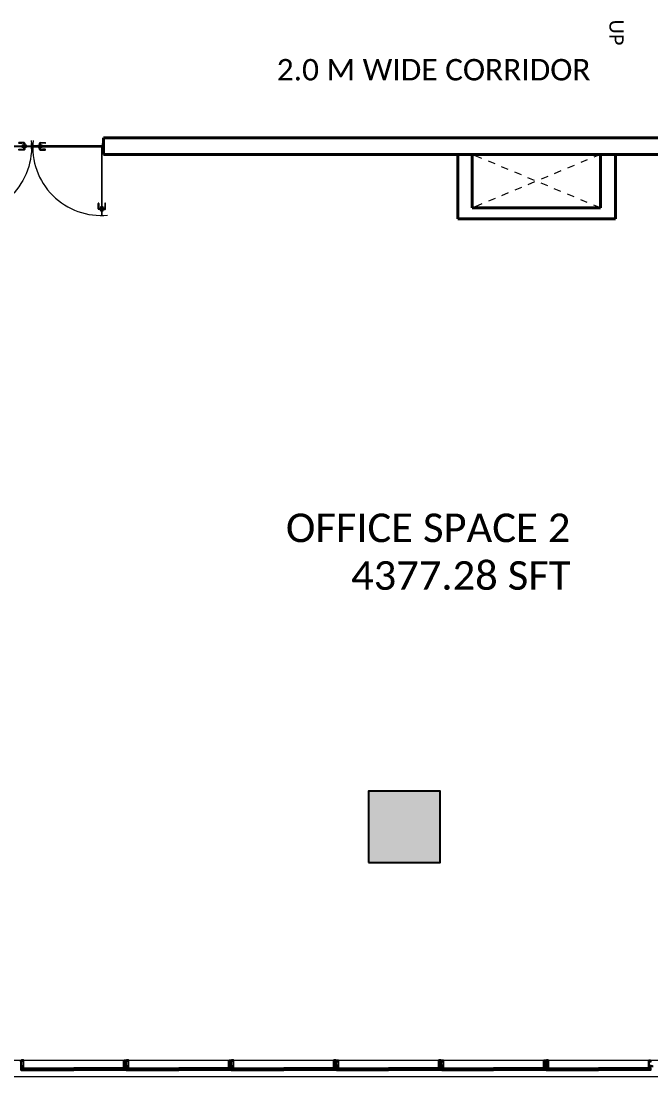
# Model space of a CAD drawing. Header units: metres. Extents: x -224 to -134.4, y 547 to 608.8.
# Drawn here: x -183.68 to -174.86, y 562.47 to 577.24 of the extents above; entities that cross this region are included whole.
import ezdxf

# ---------------------------------------------------------------- set-up
doc = ezdxf.new("R2010")
doc.units = ezdxf.units.M
doc.header["$MEASUREMENT"] = 0
for name, pattern in [('07 - FIRST FLOOR - NAKSHTRA$0$HIDDEN', [0.375, 0.25, -0.125]), ('CENTER', [50.8, 31.75, -6.35, 6.35, -6.35]), ('HIDDEN', [0.375, 0.25, -0.125])]:
    doc.linetypes.add(name, pattern=pattern)
for name, color, linetype, lineweight in [('06-11-2019 CRUX', 3, 'Continuous', 0), ('A - WALLS', 7, 'Continuous', 40), ('A-SELL', 8, 'Continuous', 0), ('CRUX- COLUMN', 6, 'Continuous', 25), ('L - HIDDEN LINE', 8, '07 - FIRST FLOOR - NAKSHTRA$0$HIDDEN', 0), ('LS - GLASS DOOR', 5, 'Continuous', 15)]:
    doc.layers.add(name, color=color, linetype=linetype, lineweight=lineweight)
for name, color, linetype in [('A - DOOR', 5, 'Continuous'), ('A -TEXT', 236, 'Continuous'), ('An Alum', 11, 'Continuous'), ('An Center Line', 1, 'CENTER'), ('An Extra', 8, 'Continuous'), ('An Glass', 5, 'Continuous'), ('GLASS', 142, 'Continuous')]:
    doc.layers.add(name, color=color, linetype=linetype)
doc.styles.get("Standard").update_dxf_attribs({"font": 'arial.ttf'})

# ---------------------------------------------------------------- blocks, each defined once
blk = doc.blocks.new('glass door')
at = {"layer": 'LS - GLASS DOOR'}
for p, q in [((-9506.21, -1708.84, 0), (-9506.71, -1708.84, 0)), ((-9506.71, -1708.84, 0), (-9506.71, -1747.84, 0)), ((-9506.21, -1747.84, 0), (-9506.21, -1708.84, 0)), ((-9508.54, -1712.56, 0), (-9508.54, -1715.51, 0)), ((-9508.27, -1712.29, 0), (-9507.37, -1712.29, 0)), ((-9507.31, -1712.26, 0), (-9508.24, -1712.26, 0)), ((-9508.15, -1715.51, 0), (-9508.15, -1713.96, 0)), ((-9507.67, -1712.84, 0), (-9507.31, -1712.84, 0)), ((-9507.63, -1712.78, 0), (-9507.37, -1712.78, 0)), ((-9507.28, -1712.14, 0), (-9507.28, -1712.95, 0)), ((-9507.28, -1712.81, 0), (-9507.28, -1712.29, 0)), ((-9507.19, -1712.1, 0), (-9507.23, -1712.1, 0)), ((-9507.23, -1713, 0), (-9507.19, -1713, 0)), ((-9507.19, -1711.57, 0), (-9507.19, -1713.61, 0)), ((-9507.19, -1713, 0), (-9507.19, -1712.1, 0)), ((-9506.71, -1711.5, 0), (-9507.11, -1711.5, 0)), ((-9507.11, -1713.69, 0), (-9506.71, -1713.69, 0)), ((-9506.71, -1713.69, 0), (-9506.71, -1711.5, 0)), ((-9506.21, -1713.69, 0), (-9506.21, -1711.5, 0)), ((-9506.21, -1711.5, 0), (-9505.8, -1711.5, 0)), ((-9505.8, -1713.69, 0), (-9506.21, -1713.69, 0)), ((-9505.73, -1711.57, 0), (-9505.73, -1713.61, 0)), ((-9505.73, -1713, 0), (-9505.73, -1712.1, 0)), ((-9505.73, -1712.1, 0), (-9505.68, -1712.1, 0)), ((-9505.68, -1713, 0), (-9505.73, -1713, 0)), ((-9505.64, -1712.14, 0), (-9505.64, -1712.95, 0)), ((-9505.64, -1712.81, 0), (-9505.64, -1712.29, 0)), ((-9505.61, -1712.26, 0), (-9504.68, -1712.26, 0)), ((-9505.24, -1712.84, 0), (-9505.61, -1712.84, 0)), ((-9504.65, -1712.29, 0), (-9505.55, -1712.29, 0)), ((-9505.28, -1712.78, 0), (-9505.55, -1712.78, 0)), ((-9504.77, -1715.51, 0), (-9504.77, -1713.96, 0)), ((-9504.38, -1712.56, 0), (-9504.38, -1715.51, 0)), ((-9467.71, -1747.34, 0), (-9506.71, -1747.34, 0)), ((-9506.71, -1747.84, 0), (-9467.71, -1747.84, 0)), ((-9471.78, -1745.51, 0), (-9474.73, -1745.51, 0)), ((-9474.73, -1745.9, 0), (-9473.18, -1745.9, 0)), ((-9474.73, -1749.28, 0), (-9473.18, -1749.28, 0)), ((-9471.78, -1749.67, 0), (-9474.73, -1749.67, 0)), ((-9472.91, -1746.94, 0), (-9472.91, -1747.34, 0)), ((-9472.91, -1747.34, 0), (-9470.72, -1747.34, 0)), ((-9472.91, -1747.84, 0), (-9470.72, -1747.84, 0)), ((-9472.91, -1748.25, 0), (-9472.91, -1747.84, 0)), ((-9470.79, -1746.86, 0), (-9472.83, -1746.86, 0)), ((-9470.79, -1748.32, 0), (-9472.83, -1748.32, 0)), ((-9472.22, -1746.82, 0), (-9472.22, -1746.86, 0)), ((-9472.22, -1746.86, 0), (-9471.32, -1746.86, 0)), ((-9472.22, -1748.32, 0), (-9471.32, -1748.32, 0)), ((-9472.22, -1748.37, 0), (-9472.22, -1748.32, 0)), ((-9471.36, -1746.77, 0), (-9472.17, -1746.77, 0)), ((-9471.36, -1748.41, 0), (-9472.17, -1748.41, 0)), ((-9472.06, -1746.38, 0), (-9472.06, -1746.74, 0)), ((-9472.06, -1748.81, 0), (-9472.06, -1748.44, 0)), ((-9472.03, -1746.77, 0), (-9471.51, -1746.77, 0)), ((-9472.03, -1748.41, 0), (-9471.51, -1748.41, 0)), ((-9472, -1746.42, 0), (-9472, -1746.68, 0)), ((-9472, -1748.77, 0), (-9472, -1748.5, 0)), ((-9471.51, -1745.78, 0), (-9471.51, -1746.68, 0)), ((-9471.51, -1749.4, 0), (-9471.51, -1748.5, 0)), ((-9471.48, -1746.74, 0), (-9471.48, -1745.81, 0)), ((-9471.48, -1748.44, 0), (-9471.48, -1749.37, 0)), ((-9471.32, -1746.86, 0), (-9471.32, -1746.82, 0)), ((-9471.32, -1748.32, 0), (-9471.32, -1748.37, 0)), ((-9470.72, -1747.34, 0), (-9470.72, -1746.94, 0)), ((-9470.72, -1747.84, 0), (-9470.72, -1748.25, 0))]:
    blk.add_line(p, q, dxfattribs=at)
at = {"layer": 'LS - GLASS DOOR', "elevation": 0}
for points in [[(-9506.71, -1746.2), (-9507.41, -1746.2), (-9507.41, -1749.2), (-9506.71, -1749.2)], [(-9467.71, -1746.2), (-9467.01, -1746.2), (-9467.01, -1749.2), (-9467.71, -1749.2)]]:
    blk.add_lwpolyline(points, close=True, dxfattribs=at)
at = {"layer": 'LS - GLASS DOOR'}
for centre, radius, start, end in [((-9505.96, -1747.09, 0), 38.25, 354.37373, 95.62627), ((-9508.24, -1712.56, 0), 0.3, 90, 180), ((-9508.27, -1712.56, 0), 0.27, 90, 180), ((-9508.34, -1715.51, 0), 0.195, 180, 0), ((-9507.63, -1713.46, 0), 0.681, 90, 216.73871), ((-9507.67, -1713.48, 0), 0.637, 90, 217.77824), ((-9508.3, -1713.96, 0), 0.15, 0, 37.77824), ((-9508.3, -1713.96, 0), 0.15, 360, 36.73871), ((-9507.37, -1712.38, 0), 0.09, 0, 90), ((-9507.37, -1712.69, 0), 0.09, 270, 0), ((-9507.31, -1712.29, 0), 0.03, 0, 90), ((-9507.31, -1712.81, 0), 0.03, 270, 360), ((-9507.23, -1712.14, 0), 0.045, 90, 180), ((-9507.23, -1712.95, 0), 0.045, 180, 270), ((-9507.11, -1711.57, 0), 0.075, 90, 180), ((-9507.11, -1713.61, 0), 0.075, 180, 270), ((-9505.8, -1711.57, 0), 0.075, 0, 90), ((-9505.8, -1713.61, 0), 0.075, 270, 0), ((-9505.68, -1712.14, 0), 0.045, 360, 90), ((-9505.68, -1712.95, 0), 0.045, 270, 0), ((-9505.61, -1712.29, 0), 0.03, 90, 180), ((-9505.55, -1712.38, 0), 0.09, 90, 180), ((-9505.55, -1712.69, 0), 0.09, 180, 270), ((-9505.61, -1712.81, 0), 0.03, 180, 270), ((-9505.28, -1713.46, 0), 0.681, 323.26129, 90), ((-9505.24, -1713.48, 0), 0.637, 322.22176, 90), ((-9504.62, -1713.96, 0), 0.15, 142.22176, 180), ((-9504.62, -1713.96, 0), 0.15, 143.26129, 180), ((-9504.57, -1715.51, 0), 0.195, 180, 360), ((-9504.68, -1712.56, 0), 0.3, 360, 90), ((-9504.65, -1712.56, 0), 0.27, 360, 90), ((-9474.73, -1745.71, 0), 0.195, 90, 270), ((-9474.73, -1749.48, 0), 0.195, 90, 270), ((-9473.18, -1745.75, 0), 0.15, 270, 307.77824), ((-9473.18, -1745.75, 0), 0.15, 270, 306.73871), ((-9473.18, -1749.43, 0), 0.15, 52.22176, 90), ((-9473.18, -1749.43, 0), 0.15, 53.26129, 90), ((-9472.7, -1746.38, 0), 0.637, 0, 127.77824), ((-9472.68, -1746.42, 0), 0.681, 0, 126.73871), ((-9472.68, -1748.77, 0), 0.681, 233.26129, 360), ((-9472.7, -1748.81, 0), 0.637, 232.22176, 360), ((-9472.83, -1746.94, 0), 0.075, 90, 180), ((-9472.83, -1748.25, 0), 0.075, 180, 270), ((-9472.17, -1746.82, 0), 0.045, 90, 180), ((-9472.17, -1748.37, 0), 0.045, 180, 270), ((-9472.03, -1746.74, 0), 0.03, 180, 270), ((-9472.03, -1748.44, 0), 0.03, 90, 180), ((-9471.91, -1746.68, 0), 0.09, 180, 270), ((-9471.91, -1748.5, 0), 0.09, 90, 180), ((-9471.78, -1745.81, 0), 0.3, 0, 90), ((-9471.78, -1745.78, 0), 0.27, 0, 90), ((-9471.78, -1749.37, 0), 0.3, 270, 360), ((-9471.78, -1749.4, 0), 0.27, 270, 360), ((-9471.6, -1746.68, 0), 0.09, 270, 0), ((-9471.6, -1748.5, 0), 0.09, 0, 90), ((-9471.51, -1746.74, 0), 0.03, 270, 0), ((-9471.51, -1748.44, 0), 0.03, 360, 90), ((-9471.36, -1746.82, 0), 0.045, 0, 90), ((-9471.36, -1748.37, 0), 0.045, 270, 360), ((-9470.79, -1746.94, 0), 0.075, 360, 90), ((-9470.79, -1748.25, 0), 0.075, 270, 0)]:
    blk.add_arc(centre, radius, start, end, dxfattribs=at)
blk = doc.blocks.new('A$C57D73779')
at = {"layer": 'CRUX- COLUMN'}
h = blk.add_hatch(color=129, dxfattribs=at)
h.dxf.hatch_style = 1
h.paths.add_polyline_path([(11.049, -25.071), (11.049, -26.071), (12.049, -26.071), (12.049, -25.071)])
blk.add_lwpolyline([(11.049, -26.071), (12.049, -26.071), (12.049, -25.071), (11.049, -25.071)], close=True, dxfattribs=at)
blk = doc.blocks.new('ffgffg')
at = {"color": 8}
for p, q in [((-185.132, 328.701), (-185.13, 328.701)), ((-185.13, 328.708), (-185.113, 328.708)), ((-185.113, 328.701), (-185.111, 328.701)), ((-183.623, 328.701), (-183.624, 328.701)), ((-183.605, 328.708), (-183.623, 328.708)), ((-183.604, 328.701), (-183.605, 328.701)), ((-182.153, 328.701), (-182.154, 328.701)), ((-182.135, 328.708), (-182.153, 328.708)), ((-182.134, 328.701), (-182.135, 328.701)), ((-180.722, 328.701), (-180.721, 328.701)), ((-180.721, 328.708), (-180.703, 328.708)), ((-180.703, 328.701), (-180.702, 328.701)), ((-179.252, 328.701), (-179.251, 328.701)), ((-179.251, 328.708), (-179.233, 328.708)), ((-179.233, 328.701), (-179.232, 328.701)), ((-177.782, 328.701), (-177.781, 328.701)), ((-177.781, 328.708), (-177.763, 328.708)), ((-177.763, 328.701), (-177.762, 328.701))]:
    blk.add_line(p, q, dxfattribs=at)
for points in [[(-185.111, 328.701), (-185.111, 328.71), (-185.132, 328.71), (-185.132, 328.701)], [(-185.113, 328.701), (-185.113, 328.709), (-185.13, 328.709), (-185.13, 328.701)], [(-183.624, 328.701), (-183.624, 328.71), (-183.604, 328.71), (-183.604, 328.701)], [(-183.623, 328.701), (-183.623, 328.709), (-183.605, 328.709), (-183.605, 328.701)], [(-182.154, 328.701), (-182.154, 328.71), (-182.134, 328.71), (-182.134, 328.701)], [(-182.153, 328.701), (-182.153, 328.709), (-182.135, 328.709), (-182.135, 328.701)], [(-180.702, 328.701), (-180.702, 328.71), (-180.722, 328.71), (-180.722, 328.701)], [(-180.703, 328.701), (-180.703, 328.709), (-180.721, 328.709), (-180.721, 328.701)], [(-179.232, 328.701), (-179.232, 328.71), (-179.252, 328.71), (-179.252, 328.701)], [(-179.233, 328.701), (-179.233, 328.709), (-179.251, 328.709), (-179.251, 328.701)], [(-177.762, 328.701), (-177.762, 328.71), (-177.782, 328.71), (-177.782, 328.701)], [(-177.763, 328.701), (-177.763, 328.709), (-177.781, 328.709), (-177.781, 328.701)]]:
    blk.add_lwpolyline(points, dxfattribs=at)
at = {"layer": 'An Alum', "color": 8, "linetype": 'HIDDEN', "ltscale": 25}
for p, q in [((-186.541, 328.609), (-185.838, 328.609)), ((-186.541, 328.606), (-185.838, 328.606)), ((-185.103, 328.609), (-185.838, 328.609)), ((-185.103, 328.606), (-185.838, 328.606)), ((-185.071, 328.609), (-184.368, 328.609)), ((-185.071, 328.606), (-184.368, 328.606)), ((-183.664, 328.609), (-184.368, 328.609)), ((-183.664, 328.606), (-184.368, 328.606)), ((-183.601, 328.609), (-182.898, 328.609)), ((-183.601, 328.606), (-182.898, 328.606)), ((-182.194, 328.609), (-182.898, 328.609)), ((-182.194, 328.606), (-182.898, 328.606)), ((-182.131, 328.609), (-181.428, 328.609)), ((-182.131, 328.606), (-181.428, 328.606)), ((-180.693, 328.609), (-181.428, 328.609)), ((-180.693, 328.606), (-181.428, 328.606)), ((-180.661, 328.609), (-179.958, 328.609)), ((-180.661, 328.606), (-179.958, 328.606)), ((-179.223, 328.609), (-179.958, 328.609)), ((-179.223, 328.606), (-179.958, 328.606)), ((-179.191, 328.609), (-178.488, 328.609)), ((-179.191, 328.606), (-178.488, 328.606)), ((-177.753, 328.609), (-178.488, 328.609)), ((-177.753, 328.606), (-178.488, 328.606))]:
    blk.add_line(p, q, dxfattribs=at)
at = {"layer": 'An Alum', "color": 8, "ltscale": 25}
for p, q in [((-186.541, 328.607), (-185.838, 328.607)), ((-185.103, 328.607), (-185.838, 328.607)), ((-185.071, 328.607), (-184.368, 328.607)), ((-183.664, 328.607), (-184.368, 328.607)), ((-183.601, 328.607), (-182.898, 328.607)), ((-182.194, 328.607), (-182.898, 328.607)), ((-182.131, 328.607), (-181.428, 328.607)), ((-180.693, 328.607), (-181.428, 328.607)), ((-180.661, 328.607), (-179.958, 328.607)), ((-179.223, 328.607), (-179.958, 328.607)), ((-179.191, 328.607), (-178.488, 328.607)), ((-177.753, 328.607), (-178.488, 328.607))]:
    blk.add_line(p, q, dxfattribs=at)
at = {"layer": 'An Alum', "color": 8}
for points in [[(-186.576, 328.708), (-186.554, 328.708, -0.414214), (-186.552, 328.706), (-186.552, 328.704, -0.414214), (-186.553, 328.704), (-186.555, 328.704, -0.414214), (-186.555, 328.704), (-186.555, 328.705, -0.483507), (-186.555, 328.705), (-186.554, 328.705, 0.487733), (-186.554, 328.705), (-186.554, 328.706), (-186.56, 328.706), (-186.56, 328.705, 0.487733), (-186.56, 328.705), (-186.559, 328.705, -0.483507), (-186.558, 328.705), (-186.558, 328.704, -0.414214), (-186.559, 328.704), (-186.561, 328.704, -0.414214), (-186.562, 328.704), (-186.562, 328.706, 0.414214), (-186.562, 328.706), (-186.58, 328.706, -0.414214)], [(-186.593, 328.636), (-186.561, 328.636), (-186.561, 328.639, -0.414214), (-186.561, 328.639), (-186.559, 328.639, -0.414214), (-186.558, 328.639), (-186.558, 328.638, -0.4835), (-186.559, 328.638), (-186.56, 328.638, 0.485622), (-186.56, 328.638), (-186.56, 328.636), (-186.554, 328.636), (-186.554, 328.638, 0.487733), (-186.554, 328.638), (-186.555, 328.638, -0.4835), (-186.555, 328.638), (-186.555, 328.639, -0.414214), (-186.555, 328.639), (-186.553, 328.639, -0.414214), (-186.552, 328.638), (-186.552, 328.632, -0.414214), (-186.553, 328.631), (-186.555, 328.631, -0.414214), (-186.555, 328.632), (-186.555, 328.632, -0.4835), (-186.555, 328.633), (-186.554, 328.632, 0.487733), (-186.554, 328.633), (-186.554, 328.634), (-186.56, 328.634), (-186.56, 328.633, 0.485614), (-186.56, 328.632), (-186.559, 328.633, -0.4835), (-186.558, 328.632), (-186.558, 328.632, -0.414214), (-186.559, 328.631), (-186.561, 328.631, -0.414214), (-186.561, 328.632), (-186.561, 328.634), (-186.601, 328.634, 0.414214)], [(-185.114, 328.61), (-185.114, 328.614), (-185.11, 328.614, -0.414214), (-185.109, 328.614), (-185.109, 328.612, -0.414214), (-185.11, 328.612), (-185.111, 328.612, -0.414214), (-185.111, 328.612), (-185.111, 328.613), (-185.113, 328.613, 0.414214), (-185.113, 328.613), (-185.113, 328.609, 0.414214), (-185.113, 328.609), (-185.111, 328.609), (-185.111, 328.61, -0.414214), (-185.111, 328.61), (-185.11, 328.61, -0.414214), (-185.109, 328.609), (-185.109, 328.58), (-185.11, 328.58), (-185.111, 328.607), (-185.111, 328.607), (-185.133, 328.607), (-185.133, 328.607, -1), (-185.134, 328.607), (-185.134, 328.715, -0.414214), (-185.133, 328.715), (-185.108, 328.715, -0.414214), (-185.107, 328.715), (-185.107, 328.709, 0.414214), (-185.106, 328.708), (-185.084, 328.708, -0.414214), (-185.082, 328.706), (-185.082, 328.704, -0.414214), (-185.083, 328.704), (-185.085, 328.704, -0.414214), (-185.086, 328.704), (-185.086, 328.705, -0.483507), (-185.085, 328.705), (-185.084, 328.705, 0.487733), (-185.084, 328.705), (-185.084, 328.706), (-185.09, 328.706), (-185.09, 328.705, 0.487733), (-185.09, 328.705), (-185.089, 328.705, -0.483507), (-185.088, 328.705), (-185.088, 328.704, -0.414214), (-185.089, 328.704), (-185.091, 328.704, -0.414214), (-185.092, 328.704), (-185.092, 328.706, 0.414214), (-185.092, 328.706), (-185.11, 328.706, -0.414214), (-185.111, 328.707), (-185.111, 328.709, 0.414214), (-185.112, 328.71), (-185.132, 328.71, 0.414214), (-185.132, 328.71), (-185.132, 328.688), (-185.133, 328.688), (-185.132, 328.687), (-185.132, 328.652), (-185.133, 328.652), (-185.132, 328.651), (-185.132, 328.638, 0.414214), (-185.132, 328.637), (-185.124, 328.637), (-185.123, 328.636), (-185.091, 328.636), (-185.091, 328.639, -0.414214), (-185.091, 328.639), (-185.089, 328.639, -0.414214), (-185.088, 328.639), (-185.088, 328.638, -0.4835), (-185.089, 328.638), (-185.09, 328.638, 0.485622), (-185.09, 328.638), (-185.09, 328.636), (-185.084, 328.636), (-185.084, 328.638, 0.487733), (-185.084, 328.638), (-185.085, 328.638, -0.4835), (-185.086, 328.638), (-185.086, 328.639, -0.414214), (-185.085, 328.639), (-185.083, 328.639, -0.414214), (-185.082, 328.638), (-185.082, 328.632, -0.414214), (-185.083, 328.631), (-185.085, 328.631, -0.414214), (-185.086, 328.632), (-185.086, 328.632, -0.4835), (-185.085, 328.633), (-185.084, 328.632, 0.487733), (-185.084, 328.633), (-185.084, 328.634), (-185.09, 328.634), (-185.09, 328.633, 0.485614), (-185.09, 328.632), (-185.089, 328.633, -0.4835), (-185.088, 328.632), (-185.088, 328.632, -0.414214), (-185.089, 328.631), (-185.091, 328.631, -0.414214), (-185.091, 328.632), (-185.091, 328.634), (-185.132, 328.634, 0.414214), (-185.132, 328.634), (-185.132, 328.62), (-185.133, 328.62), (-185.132, 328.619), (-185.132, 328.61), (-185.114, 328.61)], [(-183.621, 328.61), (-183.621, 328.614), (-183.626, 328.614, 0.414214), (-183.626, 328.614), (-183.626, 328.612, 0.414214), (-183.626, 328.612), (-183.625, 328.612, 0.414214), (-183.625, 328.612), (-183.625, 328.613), (-183.623, 328.613, -0.414214), (-183.622, 328.613), (-183.622, 328.609, -0.414214), (-183.623, 328.609), (-183.625, 328.609), (-183.625, 328.61, 0.414214), (-183.625, 328.61), (-183.626, 328.61, 0.414214), (-183.626, 328.609), (-183.626, 328.58), (-183.625, 328.58), (-183.625, 328.607), (-183.625, 328.607), (-183.602, 328.607), (-183.602, 328.607, 1), (-183.601, 328.607), (-183.601, 328.715, 0.414214), (-183.602, 328.715), (-183.627, 328.715, 0.414214), (-183.628, 328.715), (-183.628, 328.709, -0.414214), (-183.629, 328.708), (-183.651, 328.708, 0.414214), (-183.653, 328.706), (-183.653, 328.704, 0.414214), (-183.653, 328.704), (-183.65, 328.704, 0.414214), (-183.65, 328.704), (-183.65, 328.705, 0.483507), (-183.65, 328.705), (-183.651, 328.705, -0.487733), (-183.652, 328.705), (-183.652, 328.706), (-183.645, 328.706), (-183.645, 328.705, -0.487733), (-183.646, 328.705), (-183.647, 328.705, 0.483507), (-183.647, 328.705), (-183.647, 328.704, 0.414214), (-183.647, 328.704), (-183.644, 328.704, 0.414214), (-183.644, 328.704), (-183.644, 328.706, -0.414214), (-183.643, 328.706), (-183.626, 328.706, 0.414214), (-183.625, 328.707), (-183.625, 328.709, -0.414214), (-183.624, 328.71), (-183.604, 328.71, -0.414214), (-183.603, 328.71), (-183.603, 328.688), (-183.603, 328.688), (-183.603, 328.687), (-183.603, 328.652), (-183.603, 328.652), (-183.603, 328.651), (-183.603, 328.638, -0.414214), (-183.604, 328.637), (-183.612, 328.637), (-183.612, 328.636), (-183.644, 328.636), (-183.644, 328.639, 0.414214), (-183.644, 328.639), (-183.647, 328.639, 0.414214), (-183.647, 328.639), (-183.647, 328.638, 0.4835), (-183.647, 328.638), (-183.646, 328.638, -0.485622), (-183.645, 328.638), (-183.645, 328.636), (-183.652, 328.636), (-183.652, 328.638, -0.487733), (-183.651, 328.638), (-183.65, 328.638, 0.4835), (-183.65, 328.638), (-183.65, 328.639, 0.414214), (-183.65, 328.639), (-183.652, 328.639, 0.414214), (-183.653, 328.638), (-183.653, 328.632, 0.414214), (-183.652, 328.631), (-183.65, 328.631, 0.414214), (-183.65, 328.632), (-183.65, 328.632, 0.4835), (-183.65, 328.633), (-183.651, 328.632, -0.487733), (-183.652, 328.633), (-183.652, 328.634), (-183.645, 328.634), (-183.645, 328.633, -0.485614), (-183.646, 328.632), (-183.647, 328.633, 0.4835), (-183.647, 328.632), (-183.647, 328.632, 0.414214), (-183.647, 328.631), (-183.644, 328.631, 0.414214), (-183.644, 328.632), (-183.644, 328.634), (-183.604, 328.634, -0.414214), (-183.603, 328.634), (-183.603, 328.62), (-183.603, 328.62), (-183.603, 328.619), (-183.603, 328.61), (-183.621, 328.61)], [(-182.152, 328.61), (-182.152, 328.614), (-182.156, 328.614, 0.414214), (-182.156, 328.614), (-182.156, 328.612, 0.414214), (-182.156, 328.612), (-182.155, 328.612, 0.414214), (-182.155, 328.612), (-182.155, 328.613), (-182.153, 328.613, -0.414214), (-182.152, 328.613), (-182.152, 328.609, -0.414214), (-182.153, 328.609), (-182.155, 328.609), (-182.155, 328.61, 0.414214), (-182.155, 328.61), (-182.156, 328.61, 0.414214), (-182.156, 328.609), (-182.156, 328.58), (-182.155, 328.58), (-182.155, 328.607), (-182.155, 328.607), (-182.132, 328.607), (-182.132, 328.607, 1), (-182.131, 328.607), (-182.131, 328.715, 0.414214), (-182.132, 328.715), (-182.157, 328.715, 0.414214), (-182.158, 328.715), (-182.158, 328.709, -0.414214), (-182.159, 328.708), (-182.181, 328.708, 0.414214), (-182.183, 328.706), (-182.183, 328.704, 0.414214), (-182.183, 328.704), (-182.18, 328.704, 0.414214), (-182.18, 328.704), (-182.18, 328.705, 0.483507), (-182.18, 328.705), (-182.182, 328.705, -0.487733), (-182.182, 328.705), (-182.182, 328.706), (-182.175, 328.706), (-182.175, 328.705, -0.487733), (-182.176, 328.705), (-182.177, 328.705, 0.483507), (-182.177, 328.705), (-182.177, 328.704, 0.414214), (-182.177, 328.704), (-182.174, 328.704, 0.414214), (-182.174, 328.704), (-182.174, 328.706, -0.414214), (-182.173, 328.706), (-182.156, 328.706, 0.414214), (-182.155, 328.707), (-182.155, 328.709, -0.414214), (-182.154, 328.71), (-182.134, 328.71, -0.414214), (-182.134, 328.71), (-182.134, 328.688), (-182.133, 328.688), (-182.134, 328.687), (-182.134, 328.652), (-182.133, 328.652), (-182.134, 328.651), (-182.134, 328.638, -0.414214), (-182.134, 328.637), (-182.142, 328.637), (-182.143, 328.636), (-182.174, 328.636), (-182.174, 328.639, 0.414214), (-182.175, 328.639), (-182.177, 328.639, 0.414214), (-182.177, 328.639), (-182.177, 328.638, 0.4835), (-182.177, 328.638), (-182.176, 328.638, -0.485622), (-182.175, 328.638), (-182.175, 328.636), (-182.182, 328.636), (-182.182, 328.638, -0.487733), (-182.182, 328.638), (-182.18, 328.638, 0.4835), (-182.18, 328.638), (-182.18, 328.639, 0.414214), (-182.18, 328.639), (-182.182, 328.639, 0.414214), (-182.183, 328.638), (-182.183, 328.632, 0.414214), (-182.182, 328.631), (-182.18, 328.631, 0.414214), (-182.18, 328.632), (-182.18, 328.632, 0.4835), (-182.18, 328.633), (-182.182, 328.632, -0.487733), (-182.182, 328.633), (-182.182, 328.634), (-182.175, 328.634), (-182.175, 328.633, -0.485614), (-182.176, 328.632), (-182.177, 328.633, 0.4835), (-182.177, 328.632), (-182.177, 328.632, 0.414214), (-182.177, 328.631), (-182.175, 328.631, 0.414214), (-182.174, 328.632), (-182.174, 328.634), (-182.134, 328.634, -0.414214), (-182.134, 328.634), (-182.134, 328.62), (-182.133, 328.62), (-182.134, 328.619), (-182.134, 328.61), (-182.152, 328.61)], [(-180.704, 328.61), (-180.704, 328.614), (-180.7, 328.614, -0.414214), (-180.7, 328.614), (-180.7, 328.612, -0.414214), (-180.7, 328.612), (-180.701, 328.612, -0.414214), (-180.701, 328.612), (-180.701, 328.613), (-180.703, 328.613, 0.414214), (-180.703, 328.613), (-180.703, 328.609, 0.414214), (-180.703, 328.609), (-180.701, 328.609), (-180.701, 328.61, -0.414214), (-180.701, 328.61), (-180.7, 328.61, -0.414214), (-180.7, 328.609), (-180.7, 328.58), (-180.701, 328.58), (-180.701, 328.607), (-180.701, 328.607), (-180.724, 328.607), (-180.724, 328.607, -1), (-180.724, 328.607), (-180.724, 328.715, -0.414214), (-180.724, 328.715), (-180.698, 328.715, -0.414214), (-180.697, 328.715), (-180.697, 328.709, 0.414214), (-180.697, 328.708), (-180.674, 328.708, -0.414214), (-180.673, 328.706), (-180.673, 328.704, -0.414214), (-180.673, 328.704), (-180.675, 328.704, -0.414214), (-180.676, 328.704), (-180.676, 328.705, -0.483507), (-180.675, 328.705), (-180.674, 328.705, 0.487733), (-180.674, 328.705), (-180.674, 328.706), (-180.68, 328.706), (-180.68, 328.705, 0.487733), (-180.68, 328.705), (-180.679, 328.705, -0.483507), (-180.678, 328.705), (-180.678, 328.704, -0.414214), (-180.679, 328.704), (-180.682, 328.704, -0.414214), (-180.682, 328.704), (-180.682, 328.706, 0.414214), (-180.683, 328.706), (-180.7, 328.706, -0.414214), (-180.701, 328.707), (-180.701, 328.709, 0.414214), (-180.702, 328.71), (-180.722, 328.71, 0.414214), (-180.722, 328.71), (-180.722, 328.688), (-180.723, 328.688), (-180.722, 328.687), (-180.722, 328.652), (-180.723, 328.652), (-180.722, 328.651), (-180.722, 328.638, 0.414214), (-180.722, 328.637), (-180.714, 328.637), (-180.713, 328.636), (-180.682, 328.636), (-180.682, 328.639, -0.414214), (-180.681, 328.639), (-180.679, 328.639, -0.414214), (-180.678, 328.639), (-180.678, 328.638, -0.4835), (-180.679, 328.638), (-180.68, 328.638, 0.485622), (-180.68, 328.638), (-180.68, 328.636), (-180.674, 328.636), (-180.674, 328.638, 0.487733), (-180.674, 328.638), (-180.675, 328.638, -0.4835), (-180.676, 328.638), (-180.676, 328.639, -0.414214), (-180.675, 328.639), (-180.674, 328.639, -0.414214), (-180.673, 328.638), (-180.673, 328.632, -0.414214), (-180.674, 328.631), (-180.675, 328.631, -0.414214), (-180.676, 328.632), (-180.676, 328.632, -0.4835), (-180.675, 328.633), (-180.674, 328.632, 0.487733), (-180.674, 328.633), (-180.674, 328.634), (-180.68, 328.634), (-180.68, 328.633, 0.485614), (-180.68, 328.632), (-180.679, 328.633, -0.4835), (-180.678, 328.632), (-180.678, 328.632, -0.414214), (-180.679, 328.631), (-180.681, 328.631, -0.414214), (-180.682, 328.632), (-180.682, 328.634), (-180.722, 328.634, 0.414214), (-180.722, 328.634), (-180.722, 328.62), (-180.723, 328.62), (-180.722, 328.619), (-180.722, 328.61), (-180.704, 328.61)], [(-179.234, 328.61), (-179.234, 328.614), (-179.23, 328.614, -0.414214), (-179.23, 328.614), (-179.23, 328.612, -0.414214), (-179.23, 328.612), (-179.231, 328.612, -0.414214), (-179.231, 328.612), (-179.231, 328.613), (-179.233, 328.613, 0.414214), (-179.233, 328.613), (-179.233, 328.609, 0.414214), (-179.233, 328.609), (-179.231, 328.609), (-179.231, 328.61, -0.414214), (-179.231, 328.61), (-179.23, 328.61, -0.414214), (-179.23, 328.609), (-179.23, 328.58), (-179.231, 328.58), (-179.231, 328.607), (-179.231, 328.607), (-179.254, 328.607), (-179.254, 328.607, -1), (-179.255, 328.607), (-179.255, 328.715, -0.414214), (-179.254, 328.715), (-179.228, 328.715, -0.414214), (-179.227, 328.715), (-179.227, 328.709, 0.414214), (-179.227, 328.708), (-179.204, 328.708, -0.414214), (-179.203, 328.706), (-179.203, 328.704, -0.414214), (-179.203, 328.704), (-179.205, 328.704, -0.414214), (-179.206, 328.704), (-179.206, 328.705, -0.483507), (-179.206, 328.705), (-179.204, 328.705, 0.487733), (-179.204, 328.705), (-179.204, 328.706), (-179.21, 328.706), (-179.21, 328.705, 0.487733), (-179.21, 328.705), (-179.209, 328.705, -0.483507), (-179.209, 328.705), (-179.209, 328.704, -0.414214), (-179.209, 328.704), (-179.212, 328.704, -0.414214), (-179.212, 328.704), (-179.212, 328.706, 0.414214), (-179.213, 328.706), (-179.23, 328.706, -0.414214), (-179.231, 328.707), (-179.231, 328.709, 0.414214), (-179.232, 328.71), (-179.252, 328.71, 0.414214), (-179.252, 328.71), (-179.252, 328.688), (-179.253, 328.688), (-179.252, 328.687), (-179.252, 328.652), (-179.253, 328.652), (-179.252, 328.651), (-179.252, 328.638, 0.414214), (-179.252, 328.637), (-179.244, 328.637), (-179.243, 328.636), (-179.212, 328.636), (-179.212, 328.639, -0.414214), (-179.211, 328.639), (-179.209, 328.639, -0.414214), (-179.209, 328.639), (-179.209, 328.638, -0.4835), (-179.209, 328.638), (-179.21, 328.638, 0.485622), (-179.21, 328.638), (-179.21, 328.636), (-179.204, 328.636), (-179.204, 328.638, 0.487733), (-179.204, 328.638), (-179.206, 328.638, -0.4835), (-179.206, 328.638), (-179.206, 328.639, -0.414214), (-179.205, 328.639), (-179.204, 328.639, -0.414214), (-179.203, 328.638), (-179.203, 328.632, -0.414214), (-179.204, 328.631), (-179.205, 328.631, -0.414214), (-179.206, 328.632), (-179.206, 328.632, -0.4835), (-179.206, 328.633), (-179.204, 328.632, 0.487733), (-179.204, 328.633), (-179.204, 328.634), (-179.21, 328.634), (-179.21, 328.633, 0.485614), (-179.21, 328.632), (-179.209, 328.633, -0.4835), (-179.209, 328.632), (-179.209, 328.632, -0.414214), (-179.209, 328.631), (-179.211, 328.631, -0.414214), (-179.212, 328.632), (-179.212, 328.634), (-179.252, 328.634, 0.414214), (-179.252, 328.634), (-179.252, 328.62), (-179.253, 328.62), (-179.252, 328.619), (-179.252, 328.61), (-179.234, 328.61)], [(-177.764, 328.61), (-177.764, 328.614), (-177.76, 328.614, -0.414214), (-177.76, 328.614), (-177.76, 328.612, -0.414214), (-177.76, 328.612), (-177.761, 328.612, -0.414214), (-177.761, 328.612), (-177.761, 328.613), (-177.763, 328.613, 0.414214), (-177.763, 328.613), (-177.763, 328.609, 0.414214), (-177.763, 328.609), (-177.761, 328.609), (-177.761, 328.61, -0.414214), (-177.761, 328.61), (-177.76, 328.61, -0.414214), (-177.76, 328.609), (-177.76, 328.58), (-177.761, 328.58), (-177.761, 328.607), (-177.761, 328.607), (-177.784, 328.607), (-177.784, 328.607, -1), (-177.785, 328.607), (-177.785, 328.715, -0.414214), (-177.784, 328.715), (-177.758, 328.715, -0.414214), (-177.758, 328.715), (-177.758, 328.709, 0.414214), (-177.757, 328.708), (-177.735, 328.708, -0.414214)], [(-177.743, 328.706), (-177.76, 328.706, -0.414214), (-177.761, 328.707), (-177.761, 328.709, 0.414214), (-177.762, 328.71), (-177.782, 328.71, 0.414214), (-177.782, 328.71), (-177.782, 328.688), (-177.783, 328.688), (-177.782, 328.687), (-177.782, 328.652), (-177.783, 328.652), (-177.782, 328.651), (-177.782, 328.638, 0.414214), (-177.782, 328.637), (-177.774, 328.637), (-177.773, 328.636), (-177.742, 328.636)], [(-177.742, 328.634), (-177.782, 328.634, 0.414214), (-177.782, 328.634), (-177.782, 328.62), (-177.783, 328.62), (-177.782, 328.619), (-177.782, 328.61), (-177.764, 328.61)]]:
    blk.add_lwpolyline(points, format="xyb", dxfattribs=at)
for points in [[(-186.542, 328.607), (-186.542, 328.607, 1), (-186.541, 328.607), (-186.541, 328.715, 0.414214), (-186.542, 328.715), (-186.567, 328.715, 0.414214), (-186.568, 328.715), (-186.568, 328.711, 0.414214), (-186.568, 328.711), (-186.565, 328.711, 0.414214), (-186.565, 328.711), (-186.565, 328.712, 0.483507), (-186.565, 328.712), (-186.567, 328.711, -0.003419), (-186.567, 328.711), (-186.567, 328.711), (-186.567, 328.713), (-186.56, 328.713), (-186.56, 328.712, -0.487733), (-186.561, 328.711), (-186.562, 328.712, 0.483507), (-186.562, 328.712), (-186.562, 328.711, 0.414214), (-186.562, 328.711), (-186.559, 328.711, 0.414214), (-186.559, 328.711), (-186.559, 328.713, -0.414214), (-186.558, 328.713), (-186.544, 328.713, -0.414214), (-186.543, 328.713), (-186.543, 328.702, -0.414214), (-186.544, 328.702), (-186.565, 328.702, 0.065543), (-186.566, 328.701), (-186.567, 328.701, 1), (-186.567, 328.699), (-186.566, 328.699, -0.065543), (-186.565, 328.699), (-186.544, 328.699, -0.414214), (-186.543, 328.699), (-186.543, 328.688), (-186.543, 328.688), (-186.543, 328.687), (-186.543, 328.652), (-186.543, 328.652), (-186.543, 328.651), (-186.543, 328.644, -0.414214), (-186.544, 328.644), (-186.565, 328.644, -0.065543), (-186.566, 328.644), (-186.567, 328.644, 1), (-186.567, 328.642), (-186.566, 328.641, 0.065543), (-186.565, 328.641), (-186.544, 328.641, -0.414214), (-186.543, 328.641), (-186.543, 328.63, -0.414214), (-186.544, 328.629), (-186.565, 328.629, 0.065543), (-186.566, 328.629), (-186.567, 328.629, 1), (-186.567, 328.627), (-186.566, 328.627, -0.065543), (-186.565, 328.627), (-186.544, 328.627, -0.414214), (-186.543, 328.626), (-186.543, 328.62), (-186.543, 328.62), (-186.543, 328.619), (-186.543, 328.61), (-186.561, 328.61), (-186.561, 328.614), (-186.565, 328.614, 0.414214), (-186.566, 328.614), (-186.566, 328.612, 0.414214), (-186.565, 328.612), (-186.565, 328.612, 0.414214), (-186.564, 328.612), (-186.564, 328.613), (-186.563, 328.613, -0.414214), (-186.562, 328.613), (-186.562, 328.609, -0.414214), (-186.563, 328.609), (-186.564, 328.609), (-186.564, 328.61, 0.414214), (-186.565, 328.61), (-186.565, 328.61, 0.414214), (-186.566, 328.609), (-186.566, 328.58), (-186.565, 328.58), (-186.564, 328.607), (-186.561, 328.607)], [(-185.072, 328.607), (-185.072, 328.607, 1), (-185.071, 328.607), (-185.071, 328.715, 0.414214), (-185.072, 328.715), (-185.097, 328.715, 0.414214), (-185.098, 328.715), (-185.098, 328.711, 0.414214), (-185.098, 328.711), (-185.095, 328.711, 0.414214), (-185.095, 328.711), (-185.095, 328.712, 0.483507), (-185.095, 328.712), (-185.097, 328.711, -0.003419), (-185.097, 328.711), (-185.097, 328.711), (-185.097, 328.713), (-185.091, 328.713), (-185.091, 328.712, -0.487733), (-185.091, 328.711), (-185.092, 328.712, 0.483507), (-185.092, 328.712), (-185.092, 328.711, 0.414214), (-185.092, 328.711), (-185.089, 328.711, 0.414214), (-185.089, 328.711), (-185.089, 328.713, -0.414214), (-185.088, 328.713), (-185.074, 328.713, -0.414214), (-185.073, 328.713), (-185.073, 328.702, -0.414214), (-185.074, 328.702), (-185.095, 328.702, 0.065543), (-185.096, 328.701), (-185.097, 328.701, 1), (-185.097, 328.699), (-185.096, 328.699, -0.065543), (-185.095, 328.699), (-185.074, 328.699, -0.414214), (-185.073, 328.699), (-185.073, 328.688), (-185.073, 328.688), (-185.073, 328.687), (-185.073, 328.652), (-185.073, 328.652), (-185.073, 328.651), (-185.073, 328.644, -0.414214), (-185.074, 328.644), (-185.095, 328.644, -0.065543), (-185.096, 328.644), (-185.097, 328.644, 1), (-185.097, 328.642), (-185.096, 328.641, 0.065543), (-185.095, 328.641), (-185.074, 328.641, -0.414214), (-185.073, 328.641), (-185.073, 328.63, -0.414214), (-185.074, 328.629), (-185.095, 328.629, 0.065543), (-185.096, 328.629), (-185.097, 328.629, 1), (-185.097, 328.627), (-185.096, 328.627, -0.065543), (-185.095, 328.627), (-185.074, 328.627, -0.414214), (-185.073, 328.626), (-185.073, 328.62), (-185.073, 328.62), (-185.073, 328.619), (-185.073, 328.61), (-185.091, 328.61), (-185.091, 328.614), (-185.095, 328.614, 0.414214), (-185.096, 328.614), (-185.096, 328.612, 0.414214), (-185.095, 328.612), (-185.095, 328.612, 0.414214), (-185.095, 328.612), (-185.095, 328.613), (-185.093, 328.613, -0.414214), (-185.092, 328.613), (-185.092, 328.609, -0.414214), (-185.093, 328.609), (-185.095, 328.609), (-185.095, 328.61, 0.414214), (-185.095, 328.61), (-185.095, 328.61, 0.414214), (-185.096, 328.609), (-185.096, 328.58), (-185.095, 328.58), (-185.095, 328.607), (-185.091, 328.607)], [(-183.663, 328.607), (-183.663, 328.607, -1), (-183.664, 328.607), (-183.664, 328.715, -0.414214), (-183.663, 328.715), (-183.638, 328.715, -0.414214), (-183.637, 328.715), (-183.637, 328.711, -0.414214), (-183.638, 328.711), (-183.64, 328.711, -0.414214), (-183.64, 328.711), (-183.64, 328.712, -0.483507), (-183.64, 328.712), (-183.639, 328.711, 0.003419), (-183.639, 328.711), (-183.639, 328.711), (-183.639, 328.713), (-183.645, 328.713), (-183.645, 328.712, 0.487733), (-183.645, 328.711), (-183.643, 328.712, -0.483507), (-183.643, 328.712), (-183.643, 328.711, -0.414214), (-183.644, 328.711), (-183.646, 328.711, -0.414214), (-183.647, 328.711), (-183.647, 328.713, 0.414214), (-183.647, 328.713), (-183.662, 328.713, 0.414214), (-183.662, 328.713), (-183.662, 328.702, 0.414214), (-183.662, 328.702), (-183.64, 328.702, -0.065543), (-183.64, 328.701), (-183.638, 328.701, -1), (-183.639, 328.699), (-183.64, 328.699, 0.065543), (-183.64, 328.699), (-183.662, 328.699, 0.414214), (-183.662, 328.699), (-183.662, 328.688), (-183.663, 328.688), (-183.662, 328.687), (-183.662, 328.652), (-183.663, 328.652), (-183.662, 328.651), (-183.662, 328.644, 0.414214), (-183.662, 328.644), (-183.64, 328.644, 0.065543), (-183.64, 328.644), (-183.639, 328.644, -1), (-183.638, 328.642), (-183.64, 328.641, -0.065543), (-183.64, 328.641), (-183.662, 328.641, 0.414214), (-183.662, 328.641), (-183.662, 328.63, 0.414214), (-183.662, 328.629), (-183.64, 328.629, -0.065543), (-183.64, 328.629), (-183.638, 328.629, -1), (-183.639, 328.627), (-183.64, 328.627, 0.065543), (-183.64, 328.627), (-183.662, 328.627, 0.414214), (-183.662, 328.626), (-183.662, 328.62), (-183.663, 328.62), (-183.662, 328.619), (-183.662, 328.61), (-183.644, 328.61), (-183.644, 328.614), (-183.64, 328.614, -0.414214), (-183.64, 328.614), (-183.64, 328.612, -0.414214), (-183.64, 328.612), (-183.641, 328.612, -0.414214), (-183.641, 328.612), (-183.641, 328.613), (-183.643, 328.613, 0.414214), (-183.643, 328.613), (-183.643, 328.609, 0.414214), (-183.643, 328.609), (-183.641, 328.609), (-183.641, 328.61, -0.414214), (-183.641, 328.61), (-183.64, 328.61, -0.414214), (-183.64, 328.609), (-183.64, 328.58), (-183.64, 328.58), (-183.641, 328.607), (-183.644, 328.607)], [(-182.194, 328.607), (-182.194, 328.607, -1), (-182.194, 328.607), (-182.194, 328.715, -0.414214), (-182.194, 328.715), (-182.168, 328.715, -0.414214), (-182.167, 328.715), (-182.167, 328.711, -0.414214), (-182.168, 328.711), (-182.17, 328.711, -0.414214), (-182.171, 328.711), (-182.171, 328.712, -0.483507), (-182.17, 328.712), (-182.169, 328.711, 0.003419), (-182.169, 328.711), (-182.169, 328.711), (-182.169, 328.713), (-182.175, 328.713), (-182.175, 328.712, 0.487733), (-182.175, 328.711), (-182.174, 328.712, -0.483507), (-182.173, 328.712), (-182.173, 328.711, -0.414214), (-182.174, 328.711), (-182.176, 328.711, -0.414214), (-182.177, 328.711), (-182.177, 328.713, 0.414214), (-182.177, 328.713), (-182.192, 328.713, 0.414214), (-182.192, 328.713), (-182.192, 328.702, 0.414214), (-182.192, 328.702), (-182.17, 328.702, -0.065543), (-182.17, 328.701), (-182.168, 328.701, -1), (-182.169, 328.699), (-182.17, 328.699, 0.065543), (-182.17, 328.699), (-182.192, 328.699, 0.414214), (-182.192, 328.699), (-182.192, 328.688), (-182.193, 328.688), (-182.192, 328.687), (-182.192, 328.652), (-182.193, 328.652), (-182.192, 328.651), (-182.192, 328.644, 0.414214), (-182.192, 328.644), (-182.17, 328.644, 0.065543), (-182.17, 328.644), (-182.169, 328.644, -1), (-182.168, 328.642), (-182.17, 328.641, -0.065543), (-182.17, 328.641), (-182.192, 328.641, 0.414214), (-182.192, 328.641), (-182.192, 328.63, 0.414214), (-182.192, 328.629), (-182.17, 328.629, -0.065543), (-182.17, 328.629), (-182.168, 328.629, -1), (-182.169, 328.627), (-182.17, 328.627, 0.065543), (-182.17, 328.627), (-182.192, 328.627, 0.414214), (-182.192, 328.626), (-182.192, 328.62), (-182.193, 328.62), (-182.192, 328.619), (-182.192, 328.61), (-182.174, 328.61), (-182.174, 328.614), (-182.17, 328.614, -0.414214), (-182.17, 328.614), (-182.17, 328.612, -0.414214), (-182.17, 328.612), (-182.171, 328.612, -0.414214), (-182.171, 328.612), (-182.171, 328.613), (-182.173, 328.613, 0.414214), (-182.173, 328.613), (-182.173, 328.609, 0.414214), (-182.173, 328.609), (-182.171, 328.609), (-182.171, 328.61, -0.414214), (-182.171, 328.61), (-182.17, 328.61, -0.414214), (-182.17, 328.609), (-182.17, 328.58), (-182.171, 328.58), (-182.171, 328.607), (-182.174, 328.607)], [(-180.662, 328.607), (-180.662, 328.607, 1), (-180.661, 328.607), (-180.661, 328.715, 0.414214), (-180.662, 328.715), (-180.687, 328.715, 0.414214), (-180.688, 328.715), (-180.688, 328.711, 0.414214), (-180.688, 328.711), (-180.686, 328.711, 0.414214), (-180.685, 328.711), (-180.685, 328.712, 0.483507), (-180.686, 328.712), (-180.687, 328.711, -0.003419), (-180.687, 328.711), (-180.687, 328.711), (-180.687, 328.713), (-180.681, 328.713), (-180.681, 328.712, -0.487733), (-180.681, 328.711), (-180.682, 328.712, 0.483507), (-180.683, 328.712), (-180.683, 328.711, 0.414214), (-180.682, 328.711), (-180.679, 328.711, 0.414214), (-180.679, 328.711), (-180.679, 328.713, -0.414214), (-180.678, 328.713), (-180.664, 328.713, -0.414214), (-180.664, 328.713), (-180.664, 328.702, -0.414214), (-180.664, 328.702), (-180.686, 328.702, 0.065543), (-180.686, 328.701), (-180.688, 328.701, 1), (-180.687, 328.699), (-180.686, 328.699, -0.065543), (-180.685, 328.699), (-180.664, 328.699, -0.414214), (-180.664, 328.699), (-180.664, 328.688), (-180.663, 328.688), (-180.664, 328.687), (-180.664, 328.652), (-180.663, 328.652), (-180.664, 328.651), (-180.664, 328.644, -0.414214), (-180.664, 328.644), (-180.685, 328.644, -0.065543), (-180.686, 328.644), (-180.687, 328.644, 1), (-180.688, 328.642), (-180.686, 328.641, 0.065543), (-180.686, 328.641), (-180.664, 328.641, -0.414214), (-180.664, 328.641), (-180.664, 328.63, -0.414214), (-180.664, 328.629), (-180.686, 328.629, 0.065543), (-180.686, 328.629), (-180.688, 328.629, 1), (-180.687, 328.627), (-180.686, 328.627, -0.065543), (-180.685, 328.627), (-180.664, 328.627, -0.414214), (-180.664, 328.626), (-180.664, 328.62), (-180.663, 328.62), (-180.664, 328.619), (-180.664, 328.61), (-180.682, 328.61), (-180.682, 328.614), (-180.686, 328.614, 0.414214), (-180.686, 328.614), (-180.686, 328.612, 0.414214), (-180.686, 328.612), (-180.685, 328.612, 0.414214), (-180.685, 328.612), (-180.685, 328.613), (-180.683, 328.613, -0.414214), (-180.683, 328.613), (-180.683, 328.609, -0.414214), (-180.683, 328.609), (-180.685, 328.609), (-180.685, 328.61, 0.414214), (-180.685, 328.61), (-180.686, 328.61, 0.414214), (-180.686, 328.609), (-180.686, 328.58), (-180.685, 328.58), (-180.685, 328.607), (-180.682, 328.607)], [(-179.192, 328.607), (-179.192, 328.607, 1), (-179.191, 328.607), (-179.191, 328.715, 0.414214), (-179.192, 328.715), (-179.218, 328.715, 0.414214), (-179.218, 328.715), (-179.218, 328.711, 0.414214), (-179.218, 328.711), (-179.216, 328.711, 0.414214), (-179.215, 328.711), (-179.215, 328.712, 0.483507), (-179.216, 328.712), (-179.217, 328.711, -0.003419), (-179.217, 328.711), (-179.217, 328.711), (-179.217, 328.713), (-179.211, 328.713), (-179.211, 328.712, -0.487733), (-179.211, 328.711), (-179.212, 328.712, 0.483507), (-179.213, 328.712), (-179.213, 328.711, 0.414214), (-179.212, 328.711), (-179.209, 328.711, 0.414214), (-179.209, 328.711), (-179.209, 328.713, -0.414214), (-179.209, 328.713), (-179.194, 328.713, -0.414214), (-179.194, 328.713), (-179.194, 328.702, -0.414214), (-179.194, 328.702), (-179.216, 328.702, 0.065543), (-179.216, 328.701), (-179.218, 328.701, 1), (-179.217, 328.699), (-179.216, 328.699, -0.065543), (-179.215, 328.699), (-179.194, 328.699, -0.414214), (-179.194, 328.699), (-179.194, 328.688), (-179.193, 328.688), (-179.194, 328.687), (-179.194, 328.652), (-179.193, 328.652), (-179.194, 328.651), (-179.194, 328.644, -0.414214), (-179.194, 328.644), (-179.215, 328.644, -0.065543), (-179.216, 328.644), (-179.217, 328.644, 1), (-179.218, 328.642), (-179.216, 328.641, 0.065543), (-179.216, 328.641), (-179.194, 328.641, -0.414214), (-179.194, 328.641), (-179.194, 328.63, -0.414214), (-179.194, 328.629), (-179.216, 328.629, 0.065543), (-179.216, 328.629), (-179.218, 328.629, 1), (-179.217, 328.627), (-179.216, 328.627, -0.065543), (-179.215, 328.627), (-179.194, 328.627, -0.414214), (-179.194, 328.626), (-179.194, 328.62), (-179.193, 328.62), (-179.194, 328.619), (-179.194, 328.61), (-179.212, 328.61), (-179.212, 328.614), (-179.216, 328.614, 0.414214), (-179.216, 328.614), (-179.216, 328.612, 0.414214), (-179.216, 328.612), (-179.215, 328.612, 0.414214), (-179.215, 328.612), (-179.215, 328.613), (-179.213, 328.613, -0.414214), (-179.213, 328.613), (-179.213, 328.609, -0.414214), (-179.213, 328.609), (-179.215, 328.609), (-179.215, 328.61, 0.414214), (-179.215, 328.61), (-179.216, 328.61, 0.414214), (-179.216, 328.609), (-179.216, 328.58), (-179.215, 328.58), (-179.215, 328.607), (-179.212, 328.607)]]:
    blk.add_lwpolyline(points, format="xyb", close=True, dxfattribs=at)
at = {"layer": 'An Center Line', "color": 8, "ltscale": 10}
for p, q in [((-185.103, 328.58), (-185.103, 328.715)), ((-183.633, 328.58), (-183.633, 328.715)), ((-182.163, 328.58), (-182.163, 328.715)), ((-180.693, 328.58), (-180.693, 328.715)), ((-179.223, 328.58), (-179.223, 328.715)), ((-177.753, 328.58), (-177.753, 328.715))]:
    blk.add_line(p, q, dxfattribs=at)
at = {"layer": 'An Extra', "color": 8}
for points in [[(-185.134, 328.715), (-185.134, 328.717), (-185.107, 328.717), (-185.107, 328.715)], [(-185.107, 328.715), (-185.107, 328.717), (-185.134, 328.717), (-185.134, 328.715)], [(-183.601, 328.715), (-183.601, 328.717), (-183.628, 328.717), (-183.628, 328.715)], [(-183.628, 328.715), (-183.628, 328.717), (-183.601, 328.717), (-183.601, 328.715)], [(-182.131, 328.715), (-182.131, 328.717), (-182.158, 328.717), (-182.158, 328.715)], [(-182.158, 328.715), (-182.158, 328.717), (-182.131, 328.717), (-182.131, 328.715)], [(-180.724, 328.715), (-180.724, 328.717), (-180.697, 328.717), (-180.697, 328.715)], [(-180.697, 328.715), (-180.697, 328.717), (-180.724, 328.717), (-180.724, 328.715)], [(-179.255, 328.715), (-179.255, 328.717), (-179.227, 328.717), (-179.227, 328.715)], [(-179.227, 328.715), (-179.227, 328.717), (-179.255, 328.717), (-179.255, 328.715)], [(-177.785, 328.715), (-177.785, 328.717), (-177.758, 328.717), (-177.758, 328.715)], [(-177.758, 328.715), (-177.758, 328.717), (-177.785, 328.717), (-177.785, 328.715)]]:
    blk.add_lwpolyline(points, close=True, dxfattribs=at)
at = {"layer": 'An Glass', "color": 8, "linetype": 'Continuous', "lineweight": 9}
for p, q in [((-186.56, 328.6), (-185.838, 328.6)), ((-186.56, 328.598), (-185.838, 328.598)), ((-186.56, 328.584), (-185.838, 328.584)), ((-186.56, 328.582), (-185.838, 328.582)), ((-185.103, 328.6), (-185.838, 328.6)), ((-185.103, 328.598), (-185.838, 328.598)), ((-185.103, 328.584), (-185.838, 328.584)), ((-185.103, 328.582), (-185.838, 328.582)), ((-185.09, 328.6), (-184.368, 328.6)), ((-185.09, 328.598), (-184.368, 328.598)), ((-185.09, 328.584), (-184.368, 328.584)), ((-185.09, 328.582), (-184.368, 328.582)), ((-183.645, 328.6), (-184.368, 328.6)), ((-183.645, 328.598), (-184.368, 328.598)), ((-183.645, 328.584), (-184.368, 328.584)), ((-183.645, 328.582), (-184.368, 328.582)), ((-183.62, 328.6), (-182.898, 328.6)), ((-183.62, 328.598), (-182.898, 328.598)), ((-183.62, 328.584), (-182.898, 328.584)), ((-183.62, 328.582), (-182.898, 328.582)), ((-182.175, 328.6), (-182.898, 328.6)), ((-182.175, 328.598), (-182.898, 328.598)), ((-182.175, 328.584), (-182.898, 328.584)), ((-182.175, 328.582), (-182.898, 328.582)), ((-182.15, 328.6), (-181.428, 328.6)), ((-182.15, 328.598), (-181.428, 328.598)), ((-182.15, 328.584), (-181.428, 328.584)), ((-182.15, 328.582), (-181.428, 328.582)), ((-180.693, 328.6), (-181.428, 328.6)), ((-180.693, 328.598), (-181.428, 328.598)), ((-180.693, 328.584), (-181.428, 328.584)), ((-180.693, 328.582), (-181.428, 328.582)), ((-180.68, 328.6), (-179.958, 328.6)), ((-180.68, 328.598), (-179.958, 328.598)), ((-180.68, 328.584), (-179.958, 328.584)), ((-180.68, 328.582), (-179.958, 328.582)), ((-179.223, 328.6), (-179.958, 328.6)), ((-179.223, 328.598), (-179.958, 328.598)), ((-179.223, 328.584), (-179.958, 328.584)), ((-179.223, 328.582), (-179.958, 328.582)), ((-179.21, 328.6), (-178.488, 328.6)), ((-179.21, 328.598), (-178.488, 328.598)), ((-179.21, 328.584), (-178.488, 328.584)), ((-179.21, 328.582), (-178.488, 328.582)), ((-177.753, 328.6), (-178.488, 328.6)), ((-177.753, 328.598), (-178.488, 328.598)), ((-177.753, 328.584), (-178.488, 328.584)), ((-177.753, 328.582), (-178.488, 328.582))]:
    blk.add_line(p, q, dxfattribs=at)
at = {"layer": 'GLASS'}
for points in [[(-185.838, 328.602), (-186.56, 328.602), (-186.56, 328.601), (-186.56, 328.597), (-186.56, 328.596), (-185.838, 328.596)], [(-185.838, 328.586), (-186.56, 328.586), (-186.56, 328.585), (-186.56, 328.581), (-186.56, 328.58), (-185.838, 328.58)], [(-185.838, 328.602), (-185.103, 328.602), (-185.103, 328.601), (-185.103, 328.597), (-185.103, 328.596), (-185.838, 328.596)], [(-185.838, 328.586), (-185.103, 328.586), (-185.103, 328.585), (-185.103, 328.581), (-185.103, 328.58), (-185.838, 328.58)], [(-184.368, 328.602), (-185.09, 328.602), (-185.09, 328.601), (-185.09, 328.597), (-185.09, 328.596), (-184.368, 328.596)], [(-184.368, 328.586), (-185.09, 328.586), (-185.09, 328.585), (-185.09, 328.581), (-185.09, 328.58), (-184.368, 328.58)], [(-184.368, 328.602), (-183.646, 328.602), (-183.645, 328.601), (-183.645, 328.597), (-183.646, 328.596), (-184.368, 328.596)], [(-184.368, 328.586), (-183.646, 328.586), (-183.645, 328.585), (-183.645, 328.581), (-183.646, 328.58), (-184.368, 328.58)], [(-182.898, 328.602), (-183.62, 328.602), (-183.62, 328.601), (-183.62, 328.597), (-183.62, 328.596), (-182.898, 328.596)], [(-182.898, 328.586), (-183.62, 328.586), (-183.62, 328.585), (-183.62, 328.581), (-183.62, 328.58), (-182.898, 328.58)], [(-182.898, 328.602), (-182.176, 328.602), (-182.175, 328.601), (-182.175, 328.597), (-182.176, 328.596), (-182.898, 328.596)], [(-182.898, 328.586), (-182.176, 328.586), (-182.175, 328.585), (-182.175, 328.581), (-182.176, 328.58), (-182.898, 328.58)], [(-181.428, 328.602), (-182.15, 328.602), (-182.15, 328.601), (-182.15, 328.597), (-182.15, 328.596), (-181.428, 328.596)], [(-181.428, 328.586), (-182.15, 328.586), (-182.15, 328.585), (-182.15, 328.581), (-182.15, 328.58), (-181.428, 328.58)], [(-181.428, 328.602), (-180.693, 328.602), (-180.693, 328.601), (-180.693, 328.597), (-180.693, 328.596), (-181.428, 328.596)], [(-181.428, 328.586), (-180.693, 328.586), (-180.693, 328.585), (-180.693, 328.581), (-180.693, 328.58), (-181.428, 328.58)], [(-179.958, 328.602), (-180.68, 328.602), (-180.68, 328.601), (-180.68, 328.597), (-180.68, 328.596), (-179.958, 328.596)], [(-179.958, 328.586), (-180.68, 328.586), (-180.68, 328.585), (-180.68, 328.581), (-180.68, 328.58), (-179.958, 328.58)], [(-179.958, 328.602), (-179.223, 328.602), (-179.223, 328.601), (-179.223, 328.597), (-179.223, 328.596), (-179.958, 328.596)], [(-179.958, 328.586), (-179.223, 328.586), (-179.223, 328.585), (-179.223, 328.581), (-179.223, 328.58), (-179.958, 328.58)], [(-178.488, 328.602), (-179.21, 328.602), (-179.21, 328.601), (-179.21, 328.597), (-179.21, 328.596), (-178.488, 328.596)], [(-178.488, 328.586), (-179.21, 328.586), (-179.21, 328.585), (-179.21, 328.581), (-179.21, 328.58), (-178.488, 328.58)], [(-178.488, 328.602), (-177.754, 328.602), (-177.753, 328.601), (-177.753, 328.597), (-177.754, 328.596), (-178.488, 328.596)], [(-178.488, 328.586), (-177.754, 328.586), (-177.753, 328.585), (-177.753, 328.581), (-177.754, 328.58), (-178.488, 328.58)]]:
    blk.add_lwpolyline(points, dxfattribs=at)

msp = doc.modelspace()

# ---------------------------------------------------------------- linework, layer by layer
at = {"layer": 'A - WALLS'}
for p, q in [((-182.529, 575.608), (-166.538, 575.608)), ((-182.529, 575.378), (-166.538, 575.378)), ((-177.566, 574.478), (-177.566, 575.378)), ((-177.366, 574.628), (-177.366, 575.378)), ((-175.57, 575.378), (-175.57, 574.628)), ((-175.36, 575.378), (-175.36, 574.478)), ((-175.57, 574.628), (-177.366, 574.628)), ((-175.36, 574.478), (-177.566, 574.478))]:
    msp.add_line(p, q, dxfattribs=at)
at = {"layer": 'A - WALLS', "linetype": 'Continuous'}
msp.add_line((-182.529, 575.378), (-182.529, 575.608), dxfattribs=at)
at = {"layer": 'A-SELL'}
for p, q in [((-142.658, 562.699), (-214.994, 562.699)), ((-142.428, 562.469), (-215.224, 562.469))]:
    msp.add_line(p, q, dxfattribs=at)
at = {"layer": 'L - HIDDEN LINE', "linetype": 'HIDDEN', "ltscale": 0.1}
for p, q in [((-175.57, 574.628), (-177.366, 575.378)), ((-175.57, 575.378), (-177.366, 574.628))]:
    msp.add_line(p, q, dxfattribs=at)

# ---------------------------------------------------------------- block references
at = {"layer": '06-11-2019 CRUX', "color": 2, "linetype": 'ByBlock'}
msp.add_blockref('A$C57D73779', (-189.865, 591.54), dxfattribs=at)
at = {"layer": 'A - DOOR', "color": 3, "xscale": -1}
msp.add_blockref('ffgffg', (-361.434, 233.984), dxfattribs=at)
at = {"layer": 'LS - GLASS DOOR', "yscale": 0.02496878901374085, "zscale": 0.02496878901374085, "rotation": 180}
for p, xscale in [((52.86, 531.856, 0), -0.02496878901374085), ((-419.917, 531.856, 0), 0.02496878901374085)]:
    msp.add_blockref('glass door', p, dxfattribs=dict(at, xscale=xscale))

# ---------------------------------------------------------------- texts
at = {"layer": 'A -TEXT', "color": 20, "linetype": 'HIDDEN', "ltscale": 0.1, "insert": (-175.245, 576.903), "char_height": 0.2, "width": 4.53997, "attachment_point": 3, "rotation": 270}
msp.add_mtext('{\\fCalibri|b0|i0|c0|p34;UP}', dxfattribs=at)
at = {"layer": 'A -TEXT', "color": 6, "attachment_point": 3}
for s, insert, char_height, width in [('{\\fCalibri|b0|i0|c0|p34;2.0 M WIDE CORRIDOR}', (-175.709, 576.713), 0.3, 6.30253), ('{\\fCalibri|b0|i0|c0|p34;\\C3;OFFICE SPACE 2\\P4377.28 SFT}', (-175.991, 570.352), 0.4, 4.85751)]:
    msp.add_mtext(s, dxfattribs=dict(at, insert=insert, char_height=char_height, width=width))

doc.saveas('drawing.dxf')
